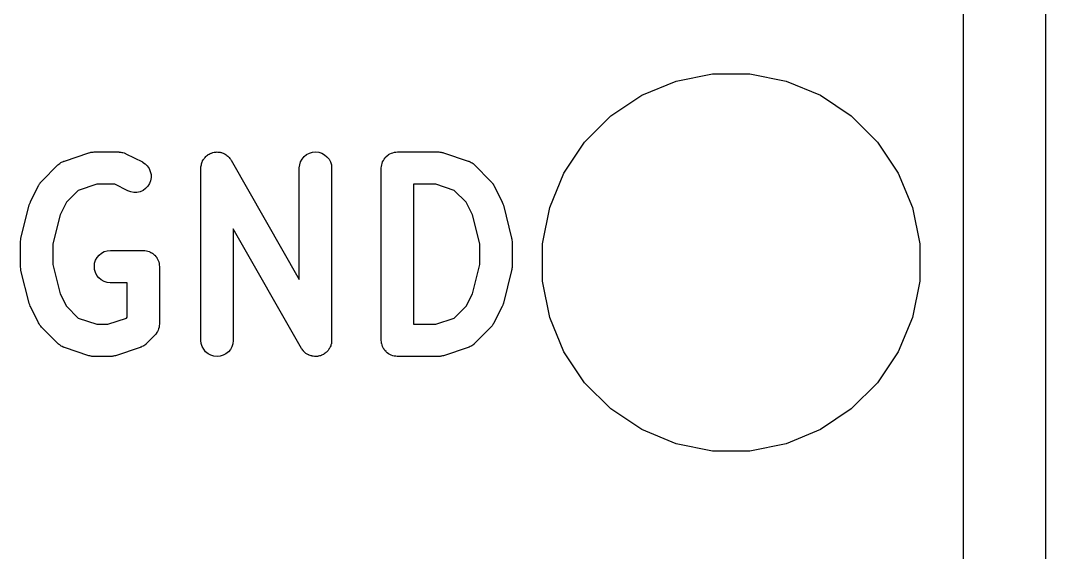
# Model space of a CAD drawing. Extents: x -557.2 to -539.1, y -88 to -54.6.
# Drawn here: x -543.838 to -539.077, y -67.565 to -65.094 of the extents above; entities that cross this region are included whole.
import ezdxf

# ---------------------------------------------------------------- set-up
doc = ezdxf.new("R2010")
doc.units = 0
doc.layers.add('BLACK', color=7, linetype='CONTINUOUS')

msp = doc.modelspace()

# ---------------------------------------------------------------- linework, layer by layer
at = {"layer": 'BLACK', "linetype": 'CONTINUOUS'}
for p, q in [((-539.077, -59.8772), (-539.077, -87.7984)), ((-539.458, -87.6173), (-539.458, -60.0583)), ((-540.793, -65.3752), (-540.624, -65.3415)), ((-540.624, -65.3415), (-540.451, -65.3415)), ((-540.451, -65.3415), (-540.282, -65.3752)), ((-540.952, -65.4412), (-540.793, -65.3752)), ((-540.282, -65.3752), (-540.122, -65.4412)), ((-541.096, -65.5371), (-540.952, -65.4412)), ((-540.122, -65.4412), (-539.979, -65.5371)), ((-541.218, -65.6592), (-541.096, -65.5371)), ((-539.979, -65.5371), (-539.857, -65.6592)), ((-541.314, -65.8027), (-541.218, -65.6592)), ((-539.857, -65.6592), (-539.761, -65.8027)), ((-543.643, -65.7505), (-543.639, -65.7482)), ((-543.639, -65.7482), (-543.636, -65.7475)), ((-543.636, -65.7475), (-543.634, -65.7466)), ((-543.634, -65.7466), (-543.52, -65.7086)), ((-543.52, -65.7086), (-543.519, -65.7082)), ((-543.519, -65.7082), (-543.515, -65.7074)), ((-543.515, -65.7074), (-543.511, -65.7061)), ((-543.511, -65.7061), (-543.508, -65.7058)), ((-543.508, -65.7058), (-543.505, -65.7052)), ((-543.505, -65.7052), (-543.501, -65.7051)), ((-543.501, -65.7051), (-543.496, -65.7047)), ((-543.496, -65.7047), (-543.382, -65.7047)), ((-543.382, -65.7047), (-543.381, -65.7047)), ((-543.381, -65.7047), (-543.379, -65.705)), ((-543.379, -65.705), (-543.377, -65.7049)), ((-543.377, -65.7049), (-543.372, -65.7058)), ((-543.372, -65.7058), (-543.367, -65.7063)), ((-543.367, -65.7063), (-543.364, -65.707)), ((-543.364, -65.707), (-543.362, -65.7074)), ((-543.362, -65.7074), (-543.357, -65.7092)), ((-543.357, -65.7092), (-543.353, -65.7108)), ((-543.353, -65.7108), (-543.351, -65.7118)), ((-543.351, -65.7118), (-543.349, -65.7126)), ((-543.349, -65.7126), (-543.272, -65.7507)), ((-542.994, -65.7502), (-542.993, -65.7479)), ((-542.993, -65.7479), (-542.992, -65.7456)), ((-542.992, -65.7456), (-542.989, -65.7416)), ((-542.989, -65.7416), (-542.987, -65.7373)), ((-542.987, -65.7373), (-542.985, -65.7354)), ((-542.985, -65.7354), (-542.984, -65.7333)), ((-542.984, -65.7333), (-542.981, -65.7298)), ((-542.981, -65.7298), (-542.977, -65.7261)), ((-542.977, -65.7261), (-542.975, -65.7245)), ((-542.975, -65.7245), (-542.974, -65.7227)), ((-542.974, -65.7227), (-542.97, -65.72)), ((-542.97, -65.72), (-542.966, -65.7169)), ((-542.966, -65.7169), (-542.964, -65.7158)), ((-542.964, -65.7158), (-542.962, -65.7143)), ((-542.962, -65.7143), (-542.957, -65.7124)), ((-542.957, -65.7124), (-542.953, -65.7102)), ((-542.953, -65.7102), (-542.951, -65.7095)), ((-542.951, -65.7095), (-542.948, -65.7084)), ((-542.948, -65.7084), (-542.944, -65.7074)), ((-542.944, -65.7074), (-542.939, -65.706)), ((-542.939, -65.706), (-542.937, -65.7058)), ((-542.937, -65.7058), (-542.934, -65.7053)), ((-542.934, -65.7053), (-542.929, -65.7051)), ((-542.929, -65.7051), (-542.924, -65.7047)), ((-542.924, -65.7047), (-542.922, -65.705)), ((-542.922, -65.705), (-542.919, -65.7049)), ((-542.919, -65.7049), (-542.915, -65.7057)), ((-542.915, -65.7057), (-542.91, -65.7062)), ((-542.91, -65.7062), (-542.907, -65.707)), ((-542.907, -65.707), (-542.905, -65.7074)), ((-542.905, -65.7074), (-542.901, -65.7091)), ((-542.901, -65.7091), (-542.896, -65.7106)), ((-542.896, -65.7106), (-542.894, -65.7118)), ((-542.894, -65.7118), (-542.891, -65.7127)), ((-542.891, -65.7127), (-542.887, -65.7152)), ((-542.887, -65.7152), (-542.883, -65.7175)), ((-542.883, -65.7175), (-542.881, -65.7191)), ((-542.881, -65.7191), (-542.879, -65.7205)), ((-542.879, -65.7205), (-542.875, -65.7238)), ((-542.875, -65.7238), (-542.872, -65.7269)), ((-542.872, -65.7269), (-542.87, -65.7288)), ((-542.87, -65.7288), (-542.868, -65.7306)), ((-542.868, -65.7306), (-542.866, -65.7345)), ((-542.866, -65.7345), (-542.863, -65.7382)), ((-542.863, -65.7382), (-542.861, -65.7404)), ((-542.861, -65.7404), (-542.86, -65.7425)), ((-542.86, -65.7425), (-542.543, -66.2973)), ((-542.537, -65.7502), (-542.53, -65.7373)), ((-542.53, -65.7373), (-542.52, -65.7261)), ((-542.52, -65.7261), (-542.509, -65.7169)), ((-542.509, -65.7169), (-542.496, -65.7102)), ((-542.496, -65.7102), (-542.482, -65.706)), ((-542.482, -65.706), (-542.467, -65.7047)), ((-542.467, -65.7047), (-542.453, -65.7062)), ((-542.453, -65.7062), (-542.439, -65.7106)), ((-542.439, -65.7106), (-542.426, -65.7175)), ((-542.426, -65.7175), (-542.415, -65.7269)), ((-542.415, -65.7269), (-542.405, -65.7382)), ((-542.405, -65.7382), (-542.398, -65.7511)), ((-542.156, -65.7502), (-542.152, -65.7439)), ((-542.152, -65.7439), (-542.149, -65.7378)), ((-542.149, -65.7373), (-542.144, -65.7319)), ((-542.149, -65.7376), (-542.149, -65.7373)), ((-542.149, -65.7378), (-542.149, -65.7376)), ((-542.144, -65.7319), (-542.14, -65.7265)), ((-542.14, -65.7263), (-542.139, -65.7261)), ((-542.14, -65.7265), (-542.14, -65.7263)), ((-542.139, -65.7261), (-542.134, -65.7217)), ((-542.134, -65.7217), (-542.128, -65.7172)), ((-542.128, -65.7169), (-542.122, -65.7137)), ((-542.128, -65.7171), (-542.128, -65.7169)), ((-542.128, -65.7172), (-542.128, -65.7171)), ((-542.122, -65.7137), (-542.115, -65.7104)), ((-542.115, -65.7102), (-542.108, -65.7082)), ((-542.115, -65.7103), (-542.115, -65.7102)), ((-542.115, -65.7104), (-542.115, -65.7103)), ((-542.108, -65.7082), (-542.101, -65.7061)), ((-542.101, -65.706), (-542.094, -65.7054)), ((-542.101, -65.7061), (-542.101, -65.706)), ((-542.101, -65.7061), (-542.101, -65.7061)), ((-542.094, -65.7054), (-542.087, -65.7047)), ((-542.087, -65.7047), (-541.896, -65.7047)), ((-541.896, -65.7047), (-541.895, -65.7047)), ((-541.895, -65.7047), (-541.891, -65.7052)), ((-541.891, -65.7052), (-541.887, -65.7053)), ((-541.887, -65.7053), (-541.884, -65.706)), ((-541.884, -65.706), (-541.881, -65.7063)), ((-541.881, -65.7063), (-541.877, -65.7076)), ((-541.877, -65.7076), (-541.873, -65.7086)), ((-541.873, -65.7086), (-541.758, -65.7466)), ((-541.758, -65.7466), (-541.757, -65.747)), ((-541.757, -65.747), (-541.755, -65.7479)), ((-541.755, -65.7479), (-541.753, -65.7486)), ((-541.753, -65.7486), (-541.749, -65.751)), ((-543.74, -65.841), (-543.664, -65.7648)), ((-543.664, -65.7648), (-543.663, -65.764)), ((-543.663, -65.764), (-543.661, -65.7627)), ((-543.661, -65.7627), (-543.66, -65.7611)), ((-543.66, -65.7611), (-543.656, -65.7581)), ((-543.656, -65.7581), (-543.652, -65.7549)), ((-543.652, -65.7549), (-543.65, -65.7539)), ((-543.65, -65.7539), (-543.648, -65.7526)), ((-543.648, -65.7526), (-543.643, -65.7505)), ((-543.272, -65.7507), (-543.271, -65.7512)), ((-543.271, -65.7512), (-543.259, -65.7592)), ((-543.259, -65.7592), (-543.249, -65.7694)), ((-543.249, -65.7694), (-543.24, -65.7814)), ((-543.24, -65.7814), (-543.235, -65.7948)), ((-543.235, -65.7948), (-543.231, -65.8091)), ((-543, -65.7736), (-542.999, -65.7689)), ((-543, -65.7761), (-543, -65.7736)), ((-543, -65.7787), (-543, -65.7761)), ((-543, -65.7797), (-543, -65.7787)), ((-543, -66.5797), (-543, -65.7797)), ((-542.999, -65.7689), (-542.998, -65.7641)), ((-542.998, -65.7617), (-542.997, -65.7592)), ((-542.998, -65.7641), (-542.998, -65.7617)), ((-542.997, -65.7592), (-542.995, -65.7547)), ((-542.995, -65.7547), (-542.994, -65.7502)), ((-542.543, -65.7787), (-542.541, -65.7641)), ((-542.543, -65.7797), (-542.543, -65.7787)), ((-542.543, -66.2973), (-542.543, -65.7797)), ((-542.541, -65.7641), (-542.537, -65.7502)), ((-542.398, -65.7511), (-542.394, -65.7651)), ((-542.394, -65.7651), (-542.393, -65.7797)), ((-542.393, -65.7797), (-542.393, -66.5797)), ((-542.162, -65.7787), (-542.161, -65.7716)), ((-542.162, -65.7792), (-542.162, -65.7787)), ((-542.162, -65.7797), (-542.162, -65.7792)), ((-542.162, -65.7792), (-542.162, -65.7792)), ((-542.162, -65.7792), (-542.162, -65.7792)), ((-542.162, -66.5797), (-542.162, -65.7797)), ((-542.161, -65.7716), (-542.16, -65.7646)), ((-542.16, -65.7641), (-542.158, -65.7574)), ((-542.16, -65.7644), (-542.16, -65.7641)), ((-542.16, -65.7646), (-542.16, -65.7644)), ((-542.158, -65.7574), (-542.156, -65.7506)), ((-542.156, -65.7504), (-542.156, -65.7502)), ((-542.156, -65.7506), (-542.156, -65.7504)), ((-541.749, -65.751), (-541.744, -65.7531)), ((-541.744, -65.7531), (-541.742, -65.7544)), ((-541.742, -65.7544), (-541.74, -65.7555)), ((-541.74, -65.7555), (-541.736, -65.7587)), ((-541.736, -65.7587), (-541.732, -65.7617)), ((-541.732, -65.7617), (-541.731, -65.7634)), ((-541.731, -65.7634), (-541.729, -65.7648)), ((-541.729, -65.7648), (-541.653, -65.841)), ((-543.746, -65.8472), (-543.743, -65.8442)), ((-543.743, -65.8442), (-543.74, -65.841)), ((-543.234, -65.8382), (-543.239, -65.8518)), ((-543.231, -65.8238), (-543.234, -65.8382)), ((-543.231, -65.8091), (-543.231, -65.8238)), ((-541.653, -65.841), (-541.652, -65.8417)), ((-541.652, -65.8417), (-541.65, -65.845)), ((-541.38, -65.9622), (-541.314, -65.8027)), ((-539.761, -65.8027), (-539.695, -65.9622)), ((-543.792, -65.9366), (-543.754, -65.8604)), ((-543.754, -65.8604), (-543.753, -65.8595)), ((-543.753, -65.8595), (-543.751, -65.856)), ((-543.751, -65.856), (-543.749, -65.8523)), ((-543.749, -65.8523), (-543.747, -65.8499)), ((-543.747, -65.8499), (-543.746, -65.8472)), ((-543.57, -65.8834), (-543.625, -65.9384)), ((-543.484, -65.8547), (-543.57, -65.8834)), ((-543.4, -65.8547), (-543.484, -65.8547)), ((-543.339, -65.8849), (-543.4, -65.8547)), ((-543.326, -65.8901), (-543.339, -65.8849)), ((-543.311, -65.8926), (-543.326, -65.8901)), ((-543.297, -65.8922), (-543.311, -65.8926)), ((-543.282, -65.889), (-543.297, -65.8922)), ((-543.269, -65.8831), (-543.282, -65.889)), ((-543.257, -65.8747), (-543.269, -65.8831)), ((-543.247, -65.8641), (-543.257, -65.8747)), ((-543.239, -65.8518), (-543.247, -65.8641)), ((-542.012, -65.8547), (-542.012, -66.5047)), ((-541.909, -65.8547), (-542.012, -65.8547)), ((-541.823, -65.8834), (-541.909, -65.8547)), ((-541.768, -65.9384), (-541.823, -65.8834)), ((-541.65, -65.845), (-541.647, -65.8481)), ((-541.647, -65.8481), (-541.645, -65.8507)), ((-541.645, -65.8507), (-541.643, -65.8531)), ((-541.643, -65.8531), (-541.641, -65.8569)), ((-541.641, -65.8569), (-541.639, -65.8604)), ((-541.639, -65.8604), (-541.601, -65.9366)), ((-543.795, -65.9438), (-543.792, -65.9373)), ((-543.792, -65.937), (-543.792, -65.9366)), ((-543.792, -65.9373), (-543.792, -65.937)), ((-543.625, -65.9384), (-543.654, -65.9964)), ((-541.739, -65.9964), (-541.768, -65.9384)), ((-541.601, -65.9366), (-541.6, -65.9376)), ((-541.6, -65.9376), (-541.6, -65.9379)), ((-541.6, -65.9379), (-541.6, -65.9382)), ((-541.6, -65.9382), (-541.598, -65.9448)), ((-543.836, -66.1044), (-543.798, -65.952)), ((-543.798, -65.952), (-543.797, -65.951)), ((-543.797, -65.9503), (-543.795, -65.9438)), ((-543.797, -65.9507), (-543.797, -65.9503)), ((-543.797, -65.951), (-543.797, -65.9507)), ((-541.598, -65.9448), (-541.595, -65.9513)), ((-541.595, -65.9513), (-541.595, -65.9517)), ((-541.595, -65.9517), (-541.595, -65.952)), ((-541.595, -65.952), (-541.557, -66.1044)), ((-541.414, -66.1315), (-541.38, -65.9622)), ((-539.695, -65.9622), (-539.661, -66.1315)), ((-543.654, -65.9964), (-543.688, -66.1318)), ((-541.705, -66.1318), (-541.739, -65.9964)), ((-542.533, -66.6169), (-542.85, -66.0621)), ((-542.85, -66.0621), (-542.85, -66.5797)), ((-543.838, -66.1188), (-543.837, -66.1129)), ((-543.838, -66.1202), (-543.838, -66.1188)), ((-543.838, -66.1215), (-543.838, -66.1202)), ((-543.838, -66.1226), (-543.838, -66.1215)), ((-543.838, -66.2368), (-543.838, -66.1226)), ((-543.837, -66.1129), (-543.836, -66.107)), ((-543.836, -66.1057), (-543.836, -66.1044)), ((-543.836, -66.107), (-543.836, -66.1057)), ((-541.557, -66.1044), (-541.557, -66.1054)), ((-541.557, -66.1054), (-541.557, -66.1067)), ((-541.557, -66.1067), (-541.556, -66.108)), ((-541.556, -66.108), (-541.556, -66.114)), ((-541.556, -66.114), (-541.555, -66.1199)), ((-541.555, -66.1199), (-541.555, -66.1212)), ((-541.555, -66.1212), (-541.555, -66.1226)), ((-541.555, -66.1226), (-541.555, -66.2368)), ((-543.688, -66.1318), (-543.688, -66.2276)), ((-543.473, -66.1836), (-543.462, -66.1744)), ((-543.462, -66.1744), (-543.449, -66.1675)), ((-543.449, -66.1675), (-543.435, -66.1633)), ((-543.435, -66.1633), (-543.42, -66.1618)), ((-543.42, -66.1618), (-543.268, -66.1618)), ((-543.268, -66.1618), (-543.267, -66.1619)), ((-543.267, -66.1619), (-543.267, -66.1618)), ((-543.267, -66.1618), (-543.267, -66.1619)), ((-543.267, -66.1619), (-543.267, -66.1619)), ((-543.267, -66.1619), (-543.26, -66.1626)), ((-543.26, -66.1626), (-543.253, -66.1634)), ((-543.253, -66.1634), (-543.252, -66.1635)), ((-543.252, -66.1635), (-543.252, -66.1635)), ((-543.252, -66.1635), (-543.246, -66.1656)), ((-543.246, -66.1656), (-543.239, -66.1677)), ((-543.239, -66.1677), (-543.239, -66.1678)), ((-543.239, -66.1678), (-543.238, -66.1679)), ((-543.238, -66.1679), (-543.232, -66.1713)), ((-543.232, -66.1713), (-543.226, -66.1747)), ((-543.226, -66.1747), (-543.226, -66.1748)), ((-543.226, -66.1748), (-543.225, -66.175)), ((-543.225, -66.175), (-543.22, -66.1795)), ((-541.705, -66.2276), (-541.705, -66.1318)), ((-541.414, -66.3041), (-541.414, -66.1315)), ((-539.661, -66.1315), (-539.661, -66.3041)), ((-543.495, -66.2363), (-543.494, -66.2218)), ((-543.494, -66.2218), (-543.489, -66.2078)), ((-543.489, -66.2078), (-543.482, -66.1949)), ((-543.482, -66.1949), (-543.473, -66.1836)), ((-543.22, -66.1795), (-543.215, -66.184)), ((-543.215, -66.184), (-543.214, -66.1842)), ((-543.214, -66.1842), (-543.214, -66.1844)), ((-543.214, -66.1844), (-543.21, -66.1898)), ((-543.21, -66.1898), (-543.205, -66.1953)), ((-543.205, -66.1953), (-543.205, -66.1956)), ((-543.205, -66.1956), (-543.205, -66.1958)), ((-543.205, -66.1958), (-543.202, -66.202)), ((-543.202, -66.202), (-543.198, -66.2083)), ((-543.198, -66.2083), (-543.198, -66.2085)), ((-543.198, -66.2085), (-543.198, -66.2088)), ((-543.198, -66.2088), (-543.196, -66.2155)), ((-543.196, -66.2155), (-543.194, -66.2223)), ((-543.194, -66.2223), (-543.194, -66.2225)), ((-543.194, -66.2225), (-543.194, -66.2228)), ((-543.194, -66.2228), (-543.194, -66.2298)), ((-543.838, -66.2382), (-543.838, -66.2368)), ((-543.838, -66.2395), (-543.838, -66.2382)), ((-543.837, -66.2454), (-543.838, -66.2395)), ((-543.837, -66.2514), (-543.837, -66.2454)), ((-543.836, -66.2527), (-543.837, -66.2514)), ((-543.836, -66.254), (-543.836, -66.2527)), ((-543.836, -66.255), (-543.836, -66.254)), ((-543.798, -66.4074), (-543.836, -66.255)), ((-543.688, -66.2276), (-543.654, -66.3631)), ((-543.494, -66.2509), (-543.495, -66.2363)), ((-543.49, -66.2649), (-543.494, -66.2509)), ((-543.483, -66.2779), (-543.49, -66.2649)), ((-543.194, -66.2298), (-543.193, -66.2368)), ((-543.193, -66.2368), (-543.193, -66.5035)), ((-541.739, -66.3631), (-541.705, -66.2276)), ((-541.557, -66.255), (-541.595, -66.4074)), ((-541.556, -66.2524), (-541.557, -66.2537)), ((-541.557, -66.2537), (-541.557, -66.255)), ((-541.555, -66.2406), (-541.556, -66.2465)), ((-541.556, -66.2465), (-541.556, -66.2524)), ((-541.555, -66.2368), (-541.555, -66.2379)), ((-541.555, -66.2379), (-541.555, -66.2392)), ((-541.555, -66.2392), (-541.555, -66.2406)), ((-543.474, -66.2893), (-543.483, -66.2779)), ((-543.463, -66.2987), (-543.474, -66.2893)), ((-543.45, -66.3058), (-543.463, -66.2987)), ((-543.436, -66.3102), (-543.45, -66.3058)), ((-543.421, -66.3118), (-543.436, -66.3102)), ((-543.42, -66.3118), (-543.421, -66.3118)), ((-543.343, -66.3118), (-543.42, -66.3118)), ((-543.343, -66.4724), (-543.343, -66.3118)), ((-541.38, -66.4734), (-541.414, -66.3041)), ((-539.661, -66.3041), (-539.695, -66.4734)), ((-543.654, -66.3631), (-543.625, -66.421)), ((-541.768, -66.421), (-541.739, -66.3631)), ((-543.798, -66.4077), (-543.798, -66.4074)), ((-543.798, -66.4081), (-543.798, -66.4077)), ((-543.795, -66.4146), (-543.798, -66.4081)), ((-543.793, -66.4212), (-543.795, -66.4146)), ((-541.598, -66.4156), (-541.6, -66.4221)), ((-541.596, -66.4091), (-541.598, -66.4156)), ((-541.595, -66.4088), (-541.596, -66.4091)), ((-541.595, -66.4074), (-541.595, -66.4084)), ((-541.595, -66.4084), (-541.595, -66.4088)), ((-543.793, -66.4215), (-543.793, -66.4212)), ((-543.793, -66.4218), (-543.793, -66.4215)), ((-543.792, -66.4228), (-543.793, -66.4218)), ((-543.754, -66.499), (-543.792, -66.4228)), ((-543.625, -66.421), (-543.57, -66.4761)), ((-541.823, -66.4761), (-541.768, -66.421)), ((-541.601, -66.4228), (-541.639, -66.499)), ((-541.6, -66.4221), (-541.601, -66.4224)), ((-541.601, -66.4224), (-541.601, -66.4228)), ((-543.752, -66.5025), (-543.754, -66.499)), ((-543.75, -66.5063), (-543.752, -66.5025)), ((-543.748, -66.5087), (-543.75, -66.5063)), ((-543.746, -66.5114), (-543.748, -66.5087)), ((-543.57, -66.4761), (-543.484, -66.5047)), ((-543.484, -66.5047), (-543.432, -66.5047)), ((-543.432, -66.5047), (-543.346, -66.4761)), ((-543.346, -66.4761), (-543.343, -66.4724)), ((-543.193, -66.5046), (-543.194, -66.5114)), ((-543.193, -66.5035), (-543.193, -66.5038)), ((-543.193, -66.5038), (-543.193, -66.5038)), ((-543.193, -66.5038), (-543.193, -66.5038)), ((-543.193, -66.5038), (-543.193, -66.5046)), ((-542.012, -66.5047), (-541.909, -66.5047)), ((-541.909, -66.5047), (-541.823, -66.4761)), ((-541.646, -66.5096), (-541.647, -66.5122)), ((-541.644, -66.5071), (-541.646, -66.5096)), ((-541.642, -66.5034), (-541.644, -66.5071)), ((-541.639, -66.4999), (-541.642, -66.5034)), ((-541.639, -66.499), (-541.639, -66.4999)), ((-541.314, -66.6329), (-541.38, -66.4734)), ((-539.695, -66.4734), (-539.761, -66.6329)), ((-543.743, -66.5144), (-543.746, -66.5114)), ((-543.741, -66.5177), (-543.743, -66.5144)), ((-543.74, -66.5185), (-543.741, -66.5177)), ((-543.664, -66.5946), (-543.74, -66.5185)), ((-543.215, -66.5565), (-543.253, -66.5946)), ((-543.21, -66.5512), (-543.215, -66.5565)), ((-543.206, -66.5459), (-543.21, -66.5512)), ((-543.202, -66.5392), (-543.206, -66.5452)), ((-543.206, -66.5452), (-543.206, -66.5455)), ((-543.206, -66.5455), (-543.206, -66.5459)), ((-543.199, -66.5331), (-543.202, -66.5392)), ((-543.197, -66.5257), (-543.199, -66.5323)), ((-543.199, -66.5323), (-543.199, -66.5327)), ((-543.199, -66.5327), (-543.199, -66.5331)), ((-543.194, -66.5191), (-543.197, -66.5257)), ((-543.194, -66.5114), (-543.194, -66.5183)), ((-543.194, -66.5183), (-543.194, -66.5187)), ((-543.194, -66.5187), (-543.194, -66.5191)), ((-541.653, -66.5185), (-541.729, -66.5946)), ((-541.65, -66.5152), (-541.653, -66.5185)), ((-541.647, -66.5122), (-541.65, -66.5152)), ((-543.662, -66.596), (-543.664, -66.5946)), ((-543.661, -66.5977), (-543.662, -66.596)), ((-543.656, -66.6007), (-543.661, -66.5977)), ((-543.652, -66.6039), (-543.656, -66.6007)), ((-543.65, -66.605), (-543.652, -66.6039)), ((-543.649, -66.6063), (-543.65, -66.605)), ((-543.644, -66.6084), (-543.649, -66.6063)), ((-543.267, -66.6055), (-543.269, -66.6068)), ((-543.265, -66.6045), (-543.267, -66.6055)), ((-543.261, -66.6013), (-543.265, -66.6045)), ((-543.257, -66.5984), (-543.261, -66.6013)), ((-543.255, -66.5968), (-543.257, -66.5984)), ((-543.254, -66.5954), (-543.255, -66.5968)), ((-543.253, -66.5946), (-543.254, -66.5954)), ((-542.999, -66.5943), (-543, -66.5797)), ((-542.994, -66.6083), (-542.999, -66.5943)), ((-542.852, -66.5953), (-542.856, -66.6093)), ((-542.85, -66.5808), (-542.852, -66.5953)), ((-542.85, -66.5797), (-542.85, -66.5808)), ((-542.397, -66.6047), (-542.399, -66.6093)), ((-542.396, -66.6002), (-542.397, -66.6047)), ((-542.395, -66.5977), (-542.396, -66.6002)), ((-542.394, -66.5953), (-542.395, -66.5977)), ((-542.393, -66.5858), (-542.394, -66.5905)), ((-542.394, -66.5905), (-542.394, -66.5953)), ((-542.393, -66.5797), (-542.393, -66.5808)), ((-542.393, -66.5808), (-542.393, -66.5833)), ((-542.393, -66.5833), (-542.393, -66.5858)), ((-542.161, -66.5867), (-542.162, -66.5797)), ((-542.161, -66.5938), (-542.161, -66.5867)), ((-542.16, -66.594), (-542.161, -66.5938)), ((-542.16, -66.5943), (-542.16, -66.594)), ((-542.158, -66.601), (-542.16, -66.5943)), ((-542.156, -66.6078), (-542.158, -66.601)), ((-541.743, -66.6055), (-541.745, -66.6068)), ((-541.741, -66.6045), (-541.743, -66.6055)), ((-541.737, -66.6013), (-541.741, -66.6045)), ((-541.733, -66.5984), (-541.737, -66.6013)), ((-541.732, -66.5968), (-541.733, -66.5984)), ((-541.73, -66.5954), (-541.732, -66.5968)), ((-541.729, -66.5946), (-541.73, -66.5954)), ((-543.64, -66.6108), (-543.644, -66.6084)), ((-543.637, -66.6115), (-543.64, -66.6108)), ((-543.635, -66.6124), (-543.637, -66.6115)), ((-543.634, -66.6128), (-543.635, -66.6124)), ((-543.52, -66.6509), (-543.634, -66.6128)), ((-543.516, -66.6518), (-543.52, -66.6509)), ((-543.512, -66.6531), (-543.516, -66.6518)), ((-543.509, -66.6534), (-543.512, -66.6531)), ((-543.506, -66.6541), (-543.509, -66.6534)), ((-543.409, -66.6536), (-543.412, -66.6542)), ((-543.406, -66.6533), (-543.409, -66.6536)), ((-543.402, -66.6521), (-543.406, -66.6533)), ((-543.397, -66.6512), (-543.402, -66.6521)), ((-543.396, -66.6509), (-543.397, -66.6512)), ((-543.282, -66.6128), (-543.396, -66.6509)), ((-543.28, -66.6119), (-543.282, -66.6128)), ((-543.278, -66.6112), (-543.28, -66.6119)), ((-543.274, -66.6089), (-543.278, -66.6112)), ((-543.269, -66.6068), (-543.274, -66.6089)), ((-542.987, -66.6212), (-542.994, -66.6083)), ((-542.978, -66.6326), (-542.987, -66.6212)), ((-542.967, -66.6419), (-542.978, -66.6326)), ((-542.954, -66.6488), (-542.967, -66.6419)), ((-542.94, -66.6532), (-542.954, -66.6488)), ((-542.925, -66.6547), (-542.94, -66.6532)), ((-542.911, -66.6534), (-542.925, -66.6547)), ((-542.897, -66.6492), (-542.911, -66.6534)), ((-542.884, -66.6425), (-542.897, -66.6492)), ((-542.872, -66.6333), (-542.884, -66.6425)), ((-542.863, -66.6221), (-542.872, -66.6333)), ((-542.856, -66.6093), (-542.863, -66.6221)), ((-542.531, -66.619), (-542.533, -66.6169)), ((-542.53, -66.6212), (-542.531, -66.619)), ((-542.527, -66.6249), (-542.53, -66.6212)), ((-542.524, -66.6289), (-542.527, -66.6249)), ((-542.523, -66.6306), (-542.524, -66.6289)), ((-542.521, -66.6326), (-542.523, -66.6306)), ((-542.517, -66.6356), (-542.521, -66.6326)), ((-542.514, -66.6389), (-542.517, -66.6356)), ((-542.512, -66.6403), (-542.514, -66.6389)), ((-542.51, -66.6419), (-542.512, -66.6403)), ((-542.506, -66.6442), (-542.51, -66.6419)), ((-542.501, -66.6467), (-542.506, -66.6442)), ((-542.499, -66.6476), (-542.501, -66.6467)), ((-542.497, -66.6488), (-542.499, -66.6476)), ((-542.492, -66.6503), (-542.497, -66.6488)), ((-542.488, -66.652), (-542.492, -66.6503)), ((-542.485, -66.6524), (-542.488, -66.652)), ((-542.483, -66.6532), (-542.485, -66.6524)), ((-542.478, -66.6537), (-542.483, -66.6532)), ((-542.473, -66.6545), (-542.478, -66.6537)), ((-542.456, -66.6536), (-542.459, -66.6542)), ((-542.454, -66.6534), (-542.456, -66.6536)), ((-542.449, -66.652), (-542.454, -66.6534)), ((-542.444, -66.651), (-542.449, -66.652)), ((-542.442, -66.65), (-542.444, -66.651)), ((-542.44, -66.6492), (-542.442, -66.65)), ((-542.435, -66.647), (-542.44, -66.6492)), ((-542.431, -66.6451), (-542.435, -66.647)), ((-542.429, -66.6436), (-542.431, -66.6451)), ((-542.427, -66.6425), (-542.429, -66.6436)), ((-542.423, -66.6395), (-542.427, -66.6425)), ((-542.419, -66.6367), (-542.423, -66.6395)), ((-542.417, -66.6349), (-542.419, -66.6367)), ((-542.415, -66.6333), (-542.417, -66.6349)), ((-542.412, -66.6296), (-542.415, -66.6333)), ((-542.409, -66.6261), (-542.412, -66.6296)), ((-542.408, -66.624), (-542.409, -66.6261)), ((-542.406, -66.6221), (-542.408, -66.624)), ((-542.404, -66.6178), (-542.406, -66.6221)), ((-542.401, -66.6138), (-542.404, -66.6178)), ((-542.4, -66.6115), (-542.401, -66.6138)), ((-542.399, -66.6093), (-542.4, -66.6115)), ((-542.156, -66.608), (-542.156, -66.6078)), ((-542.156, -66.6083), (-542.156, -66.608)), ((-542.153, -66.6145), (-542.156, -66.6083)), ((-542.15, -66.6208), (-542.153, -66.6145)), ((-542.149, -66.621), (-542.15, -66.6208)), ((-542.149, -66.6212), (-542.149, -66.621)), ((-542.145, -66.6267), (-542.149, -66.6212)), ((-542.14, -66.6322), (-542.145, -66.6267)), ((-542.14, -66.6323), (-542.14, -66.6322)), ((-542.14, -66.6326), (-542.14, -66.6323)), ((-542.135, -66.637), (-542.14, -66.6326)), ((-542.129, -66.6416), (-542.135, -66.637)), ((-542.129, -66.6417), (-542.129, -66.6416)), ((-542.129, -66.6419), (-542.129, -66.6417)), ((-542.123, -66.6452), (-542.129, -66.6419)), ((-542.116, -66.6486), (-542.123, -66.6452)), ((-542.116, -66.6487), (-542.116, -66.6486)), ((-542.116, -66.6488), (-542.116, -66.6487)), ((-542.109, -66.6509), (-542.116, -66.6488)), ((-542.102, -66.6531), (-542.109, -66.6509)), ((-542.102, -66.6532), (-542.102, -66.6531)), ((-542.102, -66.6531), (-542.102, -66.6531)), ((-542.095, -66.6539), (-542.102, -66.6532)), ((-542.088, -66.6547), (-542.095, -66.6539)), ((-541.885, -66.6536), (-541.888, -66.6542)), ((-541.882, -66.6533), (-541.885, -66.6536)), ((-541.878, -66.6521), (-541.882, -66.6533)), ((-541.874, -66.6512), (-541.878, -66.6521)), ((-541.873, -66.6509), (-541.874, -66.6512)), ((-541.758, -66.6128), (-541.873, -66.6509)), ((-541.756, -66.6119), (-541.758, -66.6128)), ((-541.754, -66.6112), (-541.756, -66.6119)), ((-541.75, -66.6089), (-541.754, -66.6112)), ((-541.745, -66.6068), (-541.75, -66.6089)), ((-541.218, -66.7764), (-541.314, -66.6329)), ((-539.761, -66.6329), (-539.857, -66.7764)), ((-543.502, -66.6542), (-543.506, -66.6541)), ((-543.497, -66.6547), (-543.502, -66.6542)), ((-543.496, -66.6547), (-543.497, -66.6547)), ((-543.42, -66.6547), (-543.496, -66.6547)), ((-543.416, -66.6543), (-543.42, -66.6547)), ((-543.412, -66.6542), (-543.416, -66.6543)), ((-542.471, -66.6544), (-542.473, -66.6545)), ((-542.468, -66.6547), (-542.471, -66.6544)), ((-542.464, -66.6543), (-542.468, -66.6547)), ((-542.459, -66.6542), (-542.464, -66.6543)), ((-542.087, -66.6547), (-542.088, -66.6547)), ((-541.896, -66.6547), (-542.087, -66.6547)), ((-542.087, -66.6547), (-542.087, -66.6547)), ((-542.087, -66.6547), (-542.087, -66.6547)), ((-542.087, -66.6547), (-542.087, -66.6547)), ((-541.892, -66.6543), (-541.896, -66.6547)), ((-541.888, -66.6542), (-541.892, -66.6543)), ((-541.096, -66.8985), (-541.218, -66.7764)), ((-539.857, -66.7764), (-539.979, -66.8985)), ((-540.952, -66.9944), (-541.096, -66.8985)), ((-539.979, -66.8985), (-540.122, -66.9944)), ((-540.793, -67.0604), (-540.952, -66.9944)), ((-540.122, -66.9944), (-540.282, -67.0604)), ((-540.624, -67.0941), (-540.793, -67.0604)), ((-540.282, -67.0604), (-540.451, -67.0941)), ((-540.451, -67.0941), (-540.624, -67.0941))]:
    msp.add_line(p, q, dxfattribs=at)

doc.saveas('drawing.dxf')
